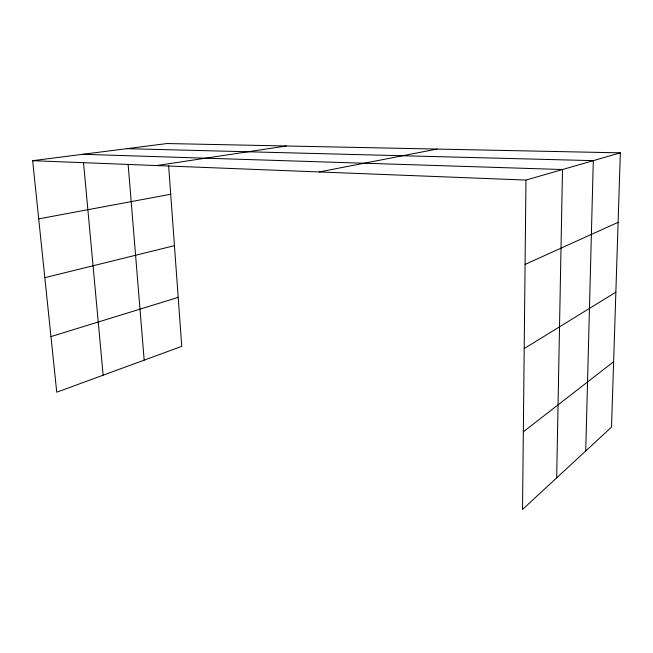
<?xml version="1.0" encoding="UTF-8"?>
<svg xmlns="http://www.w3.org/2000/svg" width="653" height="653" viewBox="0 0 653 653"><rect width="100%" height="100%" fill="white"/><g stroke="black" fill="none" stroke-linecap="round" stroke-linejoin="round"><path stroke-width="0.98" d="M620.35 152.843L525.959 180.073L522.522 509.462L611.51 427.103L620.35 152.843L167.029 143.538L32.65 160.687L56.746 392.2L181.754 346.359L168.645 165.846M556.666 477.865L562.494 169.535L82.76 154.288M585.741 450.945L593.299 160.646L126.837 148.664M523.331 431.821L613.616 361.746M524.196 348.571L615.861 292.16M525.077 264.416L618.113 222.33M50.958 336.589L178.196 297.376M44.828 277.688L174.441 245.667M319.203 171.951L436.971 149.08M38.707 218.886L170.711 194.243M156.777 165.56L286.316 145.986M32.65 160.687L525.959 180.073M83.502 162.352L103.15 375.181M128.151 164.654L144.174 360.138"/></g></svg>
